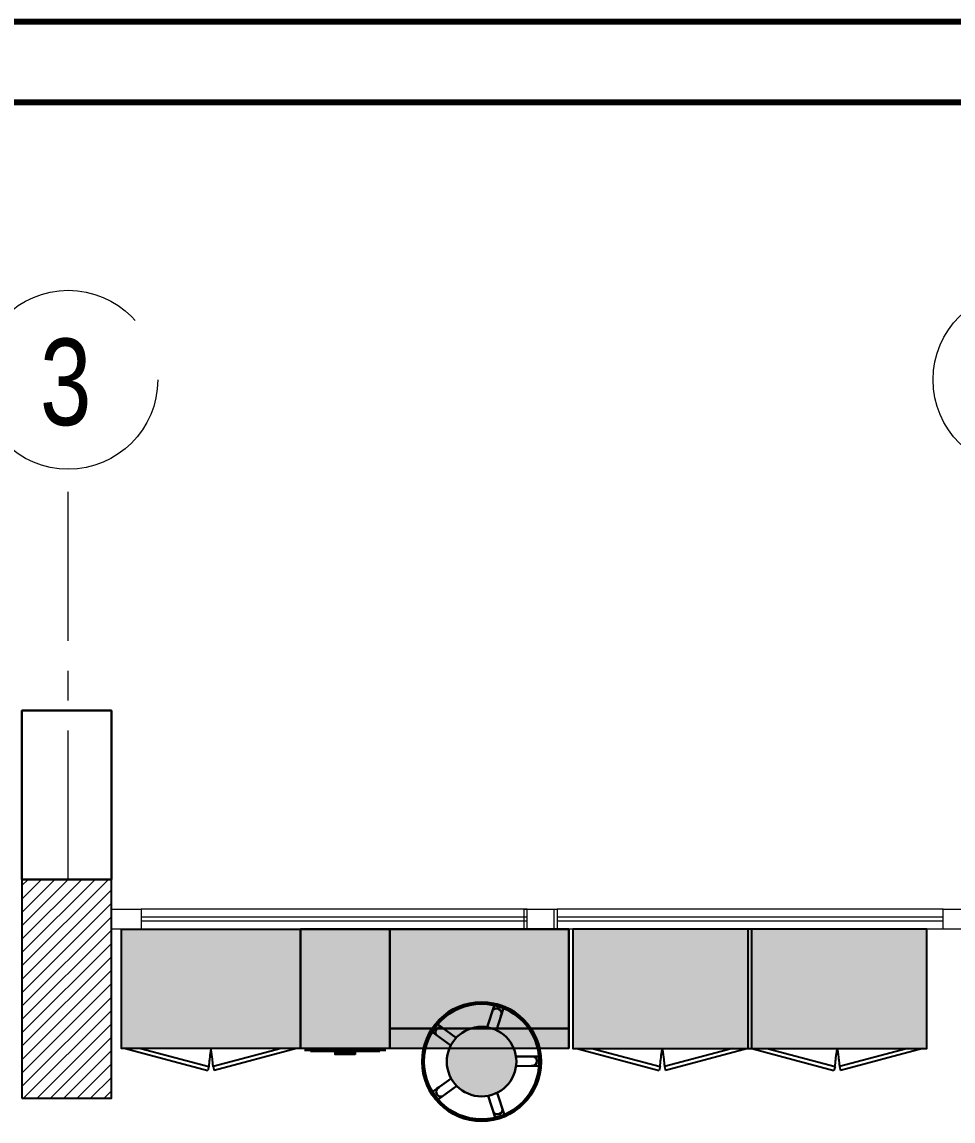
# Model space of a CAD drawing. Extents: x 846 to 947, y 375 to 797.
# Drawn here: x 906.67 to 911.36, y 720.16 to 725.69 of the extents above; entities that cross this region are included whole.
import ezdxf

# ---------------------------------------------------------------- set-up
doc = ezdxf.new("R2010")
doc.units = 0
doc.header["$MEASUREMENT"] = 0
doc.linetypes.add('ACAD_ISO02W100', pattern=[15, 12, -3])
doc.linetypes.add('CENTERX2', pattern=[4, 2.5, -0.5, 0.5, -0.5])
doc.layers.get('0').update_dxf_attribs({"color": 252, "linetype": 'CONTINUOUS', "lineweight": 30})
doc.layers.add('-FUR', color=252, linetype='CONTINUOUS')
for name, color, linetype, lineweight in [('axis', 252, 'CENTERX2', 5), ('Column', 252, 'CONTINUOUS', 25), ('elev', 252, 'CONTINUOUS', 9), ('hatch', 252, 'CONTINUOUS', 9), ('txt in circle', 252, 'CONTINUOUS', 13), ('UG-BORDER', 20, 'CONTINUOUS', 80), ('Wall', 252, 'CONTINUOUS', 30), ('WINDOW', 252, 'CONTINUOUS', 5)]:
    doc.layers.add(name, color=color, linetype=linetype, lineweight=lineweight)
doc.styles.add('SOSA2', font='SOSA.shx', dxfattribs={"width": 0.8})
pattern_1 = [(45, (1098.880073, 382.950237), (-0.0336759605, 0.0336759605), [])]

# ---------------------------------------------------------------- blocks, each defined once
blk = doc.blocks.new('5')
at = {"layer": '-FUR', "linetype": 'ACAD_ISO02W100'}
for p, q in [((41999.7885, -66320.4478), (42000.6885, -66320.4478)), ((41999.8085, -66321.0478), (42000.2221, -66321.1587)), ((41999.8858, -66321.0478), (42000.2273, -66321.1393)), ((42000.5913, -66321.0478), (42000.2498, -66321.1393)), ((42000.6685, -66321.0478), (42000.255, -66321.1587)), ((42000.2273, -66321.1393), (42000.2221, -66321.1587)), ((42000.2498, -66321.1393), (42000.255, -66321.1587))]:
    blk.add_line(p, q, dxfattribs=at)
at = {"layer": '-FUR'}
blk.add_lwpolyline([(41999.7885, -66320.4478), (42000.6885, -66320.4478), (42000.6885, -66321.0478), (41999.7885, -66321.0478)], close=True, dxfattribs=at)
at = {"layer": '-FUR', "linetype": 'ACAD_ISO02W100'}
for centre, start, end in [((42001.7538, -66321.2808), 171.2611, 174.7069), ((41998.7233, -66321.2808), 5.2931, 8.7389)]:
    blk.add_arc(centre, 1.5331, start, end, dxfattribs=at)
blk = doc.blocks.new('ba7es')
at = {"layer": '-FUR', "linetype": 'ACAD_ISO02W100'}
blk.add_line((1323.8895, 576.6578), (1322.9895, 576.6578), dxfattribs=at)
for p, q in [((1323.8895, 577.2578), (1322.9895, 577.2578)), ((1322.9895, 577.2578), (1322.9895, 576.6578)), ((1323.8895, 576.6578), (1323.8895, 577.2578)), ((1322.9895, 576.6578), (1322.9895, 576.7578)), ((1322.9895, 576.7578), (1323.8895, 576.7578))]:
    blk.add_line(p, q)
blk = doc.blocks.new('3')
at = {"layer": '-FUR', "linetype": 'ACAD_ISO02W100'}
blk.add_line((41990.0194, -66320.4802), (41990.4694, -66320.4802), dxfattribs=at)
at = {"layer": '-FUR'}
for p, q in [((41990.0394, -66321.0902), (41990.4494, -66321.0902)), ((41990.0694, -66321.0952), (41990.4194, -66321.0952))]:
    blk.add_line(p, q, dxfattribs=at)
blk.add_lwpolyline([(41990.0194, -66321.0802), (41990.4694, -66321.0802), (41990.4694, -66320.4802), (41990.0194, -66320.4802)], close=True, dxfattribs=at)
at = {"layer": '-FUR', "color": 1}
blk.add_lwpolyline([(41990.1944, -66321.1102), (41990.2944, -66321.1102), (41990.2944, -66321.1002), (41990.1944, -66321.1002)], close=True, dxfattribs=at)
blk = doc.blocks.new('ggggg')
h = blk.add_hatch(color=7)
h.set_gradient(color1=(133, 231, 234), name='SPHERICAL')
h.paths.add_polyline_path([(799.7979, 182.8205, 1), (799.7979, 183.1705, 1)])
at = {"color": 251}
for p, q in [((799.7171, 183.2836), (799.691, 183.275)), ((799.7649, 183.1673), (799.7297, 183.2773)), ((799.72, 183.1522), (799.6846, 183.2598)), ((799.9229, 183.118), (800.0143, 183.1849)), ((800.047, 183.1614), (800.0308, 183.1836)), ((799.9512, 183.08), (800.0449, 183.1474)), ((799.4989, 183.0076), (799.499, 182.9801)), ((799.6243, 183.0172), (799.5089, 183.0177)), ((799.6248, 182.9698), (799.5115, 182.9694)), ((799.9531, 182.9145), (800.045, 182.8482)), ((799.7236, 182.837), (799.6875, 182.7274)), ((799.9257, 182.8758), (800.0188, 182.8076)), ((800.0327, 182.8098), (800.0488, 182.8321)), ((799.7689, 182.8229), (799.7343, 182.715)), ((799.694, 182.7148), (799.7201, 182.7064))]:
    blk.add_line(p, q, dxfattribs=at)
at = {"color": 252, "ltscale": 0.05}
for radius in [0.299, 0.29]:
    blk.add_circle((799.7979, 182.9955), radius, dxfattribs=at)
blk.add_circle((799.7979, 182.9955), 0.175)
at = {"color": 251}
for centre, radius, start, end in [((799.6972, 183.2635), 0.0131, 118.2796, 196.346), ((799.7202, 183.2741), 0.01, 18.2089, 108.2089), ((799.7167, 183.2357), 0.025, 6.8248, 175.0651), ((800.0014, 183.1469), 0.025, 294.8248, 103.0651), ((800.0217, 183.1741), 0.0131, 46.2796, 124.346), ((800.039, 183.1555), 0.01, 306.2089, 36.2089), ((799.5089, 183.0077), 0.01, 90.2089, 180.2089), ((799.5443, 182.9925), 0.025, 78.8248, 247.0651), ((799.5119, 182.9825), 0.0131, 190.2796, 268.346), ((800.0049, 182.8488), 0.025, 222.8248, 31.0651), ((800.037, 182.8378), 0.0131, 334.2796, 52.346), ((800.0246, 182.8157), 0.01, 234.2089, 324.2089), ((799.697, 182.7243), 0.01, 162.2089, 252.2089), ((799.7224, 182.7533), 0.025, 150.8248, 319.0651), ((799.7219, 182.7194), 0.0131, 262.2796, 340.346)]:
    blk.add_arc(centre, radius, start, end, dxfattribs=at)
blk = doc.blocks.new('A$C11ED6BD5')
at = {"layer": 'axis', "color": 0, "ltscale": 0.3}
blk.add_line((-8.65, 22.2), (-8.65, 24.2638), dxfattribs=at)
at = {"layer": 'axis', "color": 0}
for centre in [(-8.65, 24.7138), (-3.85, 24.7138)]:
    blk.add_circle(centre, 0.45, dxfattribs=at)
at = {"layer": 'txt in circle', "color": 0, "ltscale": 0.01, "insert": (-8.6629, 24.7001), "char_height": 0.4355, "attachment_point": 5, "style": 'SOSA2'}
blk.add_mtext('3', dxfattribs=at)

msp = doc.modelspace()

# ---------------------------------------------------------------- hatches: boundary and pattern name
h = msp.add_hatch(color=256)
h.set_gradient(color1=(255, 191, 127), color2=(255, 181, 107), one_color=1, tint=0.71)
edge = h.paths.add_edge_path(flags=16)
edge.add_line((906.4061, 721.1224), (906.8561, 721.1224))
edge = h.paths.add_edge_path(flags=16)
edge.add_line((906.4061, 721.1224), (905.5061, 721.1224))
h.paths.add_polyline_path([(906.4061, 721.1224), (905.5061, 721.1224), (905.5061, 720.5224), (906.4061, 720.5224)])
h = msp.add_hatch(color=256)
h.set_gradient(color1=(255, 191, 127), color2=(255, 181, 107), one_color=1, tint=0.71)
edge = h.paths.add_edge_path(flags=16)
edge.add_line((906.4061, 721.1224), (906.8561, 721.1224))
edge = h.paths.add_edge_path(flags=16)
edge.add_line((906.4061, 721.1224), (905.5061, 721.1224))
h.paths.add_polyline_path([(906.4061, 721.1224), (905.5061, 721.1224), (905.5061, 720.5224), (906.4061, 720.5224)])
h = msp.add_hatch(color=256)
h.set_gradient(color1=(255, 191, 127), color2=(255, 181, 107), one_color=1, tint=0.71)
edge = h.paths.add_edge_path(flags=16)
edge.add_line((907.1734, 721.1224), (906.7234, 721.1224))
edge = h.paths.add_edge_path(flags=16)
edge.add_line((907.1734, 721.1224), (908.0734, 721.1224))
h.paths.add_polyline_path([(907.1734, 721.1224), (908.0734, 721.1224), (908.0734, 720.5224), (907.1734, 720.5224)])
h = msp.add_hatch(color=256)
h.set_gradient(color1=(255, 191, 127), color2=(255, 181, 107), one_color=1, tint=0.71)
edge = h.paths.add_edge_path(flags=16)
edge.add_line((907.1734, 721.1224), (906.7234, 721.1224))
edge = h.paths.add_edge_path(flags=16)
edge.add_line((907.1734, 721.1224), (908.0734, 721.1224))
h.paths.add_polyline_path([(907.1734, 721.1224), (908.0734, 721.1224), (908.0734, 720.5224), (907.1734, 720.5224)])
h = msp.add_hatch(color=256)
h.set_gradient(color1=(255, 191, 127), color2=(255, 181, 107), one_color=1, tint=0.71)
edge = h.paths.add_edge_path(flags=16)
edge.add_line((908.0734, 720.5224), (908.0734, 721.1224))
h.paths.add_polyline_path([(908.5234, 720.5224), (908.0734, 720.5224), (908.0734, 721.1224), (908.5234, 721.1224)])
edge = h.paths.add_edge_path(flags=16)
edge.add_line((908.5234, 721.1224), (908.0734, 721.1224))
edge = h.paths.add_edge_path(flags=16)
edge.add_line((908.5234, 721.1224), (909.4234, 721.1224))
h = msp.add_hatch(color=256)
h.set_gradient(color1=(255, 191, 127), color2=(255, 181, 107), one_color=1, tint=0.71)
edge = h.paths.add_edge_path(flags=16)
edge.add_line((908.0734, 720.5224), (908.0734, 721.1224))
h.paths.add_polyline_path([(908.5234, 720.5224), (908.0734, 720.5224), (908.0734, 721.1224), (908.5234, 721.1224)])
edge = h.paths.add_edge_path(flags=16)
edge.add_line((908.5234, 721.1224), (908.0734, 721.1224))
edge = h.paths.add_edge_path(flags=16)
edge.add_line((908.5234, 721.1224), (909.4234, 721.1224))
h = msp.add_hatch(color=256)
h.set_gradient(color1=(255, 191, 127), color2=(255, 191, 128), one_color=1, tint=0.75)
h.paths.add_polyline_path([(909.4234, 721.1224), (908.5234, 721.1224), (908.5234, 720.6224), (909.4234, 720.6224)])
h = msp.add_hatch(color=256)
h.set_gradient(color1=(255, 191, 127), color2=(255, 191, 128), one_color=1, tint=0.75)
h.paths.add_polyline_path([(909.4234, 721.1224), (908.5234, 721.1224), (908.5234, 720.6224), (909.4234, 720.6224)])
h = msp.add_hatch(color=256)
h.set_gradient(color1=(255, 191, 127), color2=(255, 181, 107), one_color=1, tint=0.71)
edge = h.paths.add_edge_path(flags=16)
edge.add_line((910.3434, 721.1224), (910.7934, 721.1224))
edge = h.paths.add_edge_path(flags=16)
edge.add_line((910.3434, 721.1224), (909.4434, 721.1224))
h.paths.add_polyline_path([(910.3434, 721.1224), (909.4434, 721.1224), (909.4434, 720.5224), (910.3434, 720.5224)])
h = msp.add_hatch(color=256)
h.set_gradient(color1=(255, 191, 127), color2=(255, 181, 107), one_color=1, tint=0.71)
edge = h.paths.add_edge_path(flags=16)
edge.add_line((910.3434, 721.1224), (910.7934, 721.1224))
edge = h.paths.add_edge_path(flags=16)
edge.add_line((910.3434, 721.1224), (909.4434, 721.1224))
h.paths.add_polyline_path([(910.3434, 721.1224), (909.4434, 721.1224), (909.4434, 720.5224), (910.3434, 720.5224)])
h = msp.add_hatch(color=256)
h.set_gradient(color1=(255, 191, 127), color2=(255, 181, 107), one_color=1, tint=0.71)
edge = h.paths.add_edge_path(flags=16)
edge.add_line((911.2234, 721.1224), (911.6734, 721.1224))
edge = h.paths.add_edge_path(flags=16)
edge.add_line((911.2234, 721.1224), (910.3234, 721.1224))
h.paths.add_polyline_path([(911.2234, 721.1224), (910.3234, 721.1224), (910.3234, 720.5224), (911.2234, 720.5224)])
h = msp.add_hatch(color=256)
h.set_gradient(color1=(255, 191, 127), color2=(255, 181, 107), one_color=1, tint=0.71)
edge = h.paths.add_edge_path(flags=16)
edge.add_line((911.2234, 721.1224), (911.6734, 721.1224))
edge = h.paths.add_edge_path(flags=16)
edge.add_line((911.2234, 721.1224), (910.3234, 721.1224))
h.paths.add_polyline_path([(911.2234, 721.1224), (910.3234, 721.1224), (910.3234, 720.5224), (911.2234, 720.5224)])
h = msp.add_hatch(color=256)
h.set_gradient(color1=(255, 191, 127), color2=(255, 191, 128), one_color=1, tint=0.75)
h.paths.add_polyline_path([(909.4234, 720.6224), (908.5234, 720.6224), (908.5234, 720.5224), (909.4234, 720.5224)])
h = msp.add_hatch(color=256)
h.set_gradient(color1=(255, 191, 127), color2=(255, 191, 128), one_color=1, tint=0.75)
h.paths.add_polyline_path([(909.4234, 720.6224), (908.5234, 720.6224), (908.5234, 720.5224), (909.4234, 720.5224)])
h = msp.add_hatch(color=256)
h.set_gradient(color1=(255, 191, 127), color2=(255, 181, 107), one_color=1, tint=0.71)
h.paths.add_polyline_path([(908.3484, 720.4924), (908.2484, 720.4924), (908.2484, 720.5024), (908.3484, 720.5024)])
h = msp.add_hatch(color=256)
h.set_gradient(color1=(255, 191, 127), color2=(255, 181, 107), one_color=1, tint=0.71)
h.paths.add_polyline_path([(908.3484, 720.4924), (908.2484, 720.4924), (908.2484, 720.5024), (908.3484, 720.5024)])
at = {"layer": 'hatch'}
h = msp.add_hatch(dxfattribs=at)
h.set_pattern_fill('ANSI31', color=256, scale=0.015, style=0)
h.set_pattern_definition(pattern_1)
h.paths.add_polyline_path([(906.6729, 720.2723), (907.1229, 720.2723), (907.1229, 721.3724), (906.6729, 721.3724)])
h = msp.add_hatch(dxfattribs=at)
h.set_pattern_fill('ANSI31', color=256, scale=0.015, style=0)
h.set_pattern_definition(pattern_1)
h.paths.add_polyline_path([(906.6729, 720.2723), (907.1229, 720.2723), (907.1229, 721.3724), (906.6729, 721.3724)])

# ---------------------------------------------------------------- linework, layer by layer
at = {"layer": 'Column'}
msp.add_lwpolyline([(906.6729, 720.2723), (907.1229, 720.2723), (907.1229, 721.3724), (906.6729, 721.3724)], close=True, dxfattribs=at)
msp.add_lwpolyline([(906.6729, 720.2723), (907.1229, 720.2723), (907.1229, 721.3724), (906.6729, 721.3724)], close=True, dxfattribs=at)
at = {"layer": 'elev', "linetype": 'Continuous'}
for points in [[(907.1229, 721.2224), (907.2729, 721.2224), (907.2729, 721.1224), (907.1229, 721.1224)], [(907.1229, 721.2224), (907.2729, 721.2224), (907.2729, 721.1224), (907.1229, 721.1224)], [(909.3479, 721.1224), (909.1979, 721.1224), (909.1979, 721.2224), (909.3479, 721.2224)], [(909.3479, 721.1224), (909.1979, 721.1224), (909.1979, 721.2224), (909.3479, 721.2224)], [(909.2143, 721.2224), (909.3643, 721.2224), (909.3643, 721.1224), (909.2143, 721.1224)], [(909.2143, 721.2224), (909.3643, 721.2224), (909.3643, 721.1224), (909.2143, 721.1224)], [(911.3056, 721.2224), (911.4556, 721.2224), (911.4556, 721.1224), (911.3056, 721.1224)], [(911.3056, 721.2224), (911.4556, 721.2224), (911.4556, 721.1224), (911.3056, 721.1224)]]:
    msp.add_lwpolyline(points, close=True, dxfattribs=at)
at = {"layer": 'UG-BORDER'}
for p, q in [((942.3655, 725.6861), (846.3655, 725.6861)), ((941.9611, 725.2816), (846.77, 725.2816))]:
    msp.add_line(p, q, dxfattribs=at)
at = {"layer": 'Wall', "linetype": 'Continuous'}
msp.add_lwpolyline([(906.6729, 721.3724), (907.1229, 721.3724), (907.1229, 722.2224), (906.6729, 722.2224)], close=True, dxfattribs=at)
msp.add_lwpolyline([(906.6729, 721.3724), (907.1229, 721.3724), (907.1229, 722.2224), (906.6729, 722.2224)], close=True, dxfattribs=at)
at = {"layer": 'WINDOW', "linetype": 'Continuous'}
for p, q in [((909.2143, 721.2224), (907.2729, 721.2224)), ((909.2143, 721.2224), (907.2729, 721.2224)), ((911.3056, 721.2224), (909.3643, 721.2224)), ((911.3056, 721.2224), (909.3643, 721.2224)), ((909.2143, 721.1824), (907.2729, 721.1824)), ((909.2143, 721.1824), (907.2729, 721.1824)), ((909.2143, 721.1624), (907.2729, 721.1624)), ((909.2143, 721.1624), (907.2729, 721.1624)), ((911.3056, 721.1824), (909.3643, 721.1824)), ((911.3056, 721.1824), (909.3643, 721.1824)), ((911.3056, 721.1624), (909.3643, 721.1624)), ((911.3056, 721.1624), (909.3643, 721.1624)), ((909.2143, 721.1224), (907.2729, 721.1224)), ((909.2143, 721.1224), (907.2729, 721.1224)), ((911.3056, 721.1224), (909.3643, 721.1224)), ((911.3056, 721.1224), (909.3643, 721.1224))]:
    msp.add_line(p, q, dxfattribs=at)

# ---------------------------------------------------------------- block references
msp.add_blockref('ba7es', (-414.4661, 143.8646))
msp.add_blockref('ba7es', (-414.4661, 143.8646))
at = {"rotation": 180}
msp.add_blockref('ggggg', (1708.7823, 903.4519), dxfattribs=at)
msp.add_blockref('ggggg', (1708.7823, 903.4519), dxfattribs=at)
at = {"layer": 'axis'}
msp.add_blockref('A$C11ED6BD5', (915.5556, 699.1724), dxfattribs=at)
msp.add_blockref('A$C11ED6BD5', (915.5556, 699.1724), dxfattribs=at)
at = {"layer": 'Wall', "lineweight": 20}
msp.add_blockref('5', (-41092.6152, 67041.5702), dxfattribs=at)
msp.add_blockref('5', (-41092.6152, 67041.5702), dxfattribs=at)
at = {"layer": 'Wall', "lineweight": 20, "xscale": -1}
for name, p in [('3', (42898.5428, 67041.6026)), ('3', (42898.5428, 67041.6026)), ('5', (42910.1319, 67041.5702)), ('5', (42910.1319, 67041.5702)), ('5', (42911.0119, 67041.5702)), ('5', (42911.0119, 67041.5702))]:
    msp.add_blockref(name, p, dxfattribs=at)

doc.saveas('drawing.dxf')
